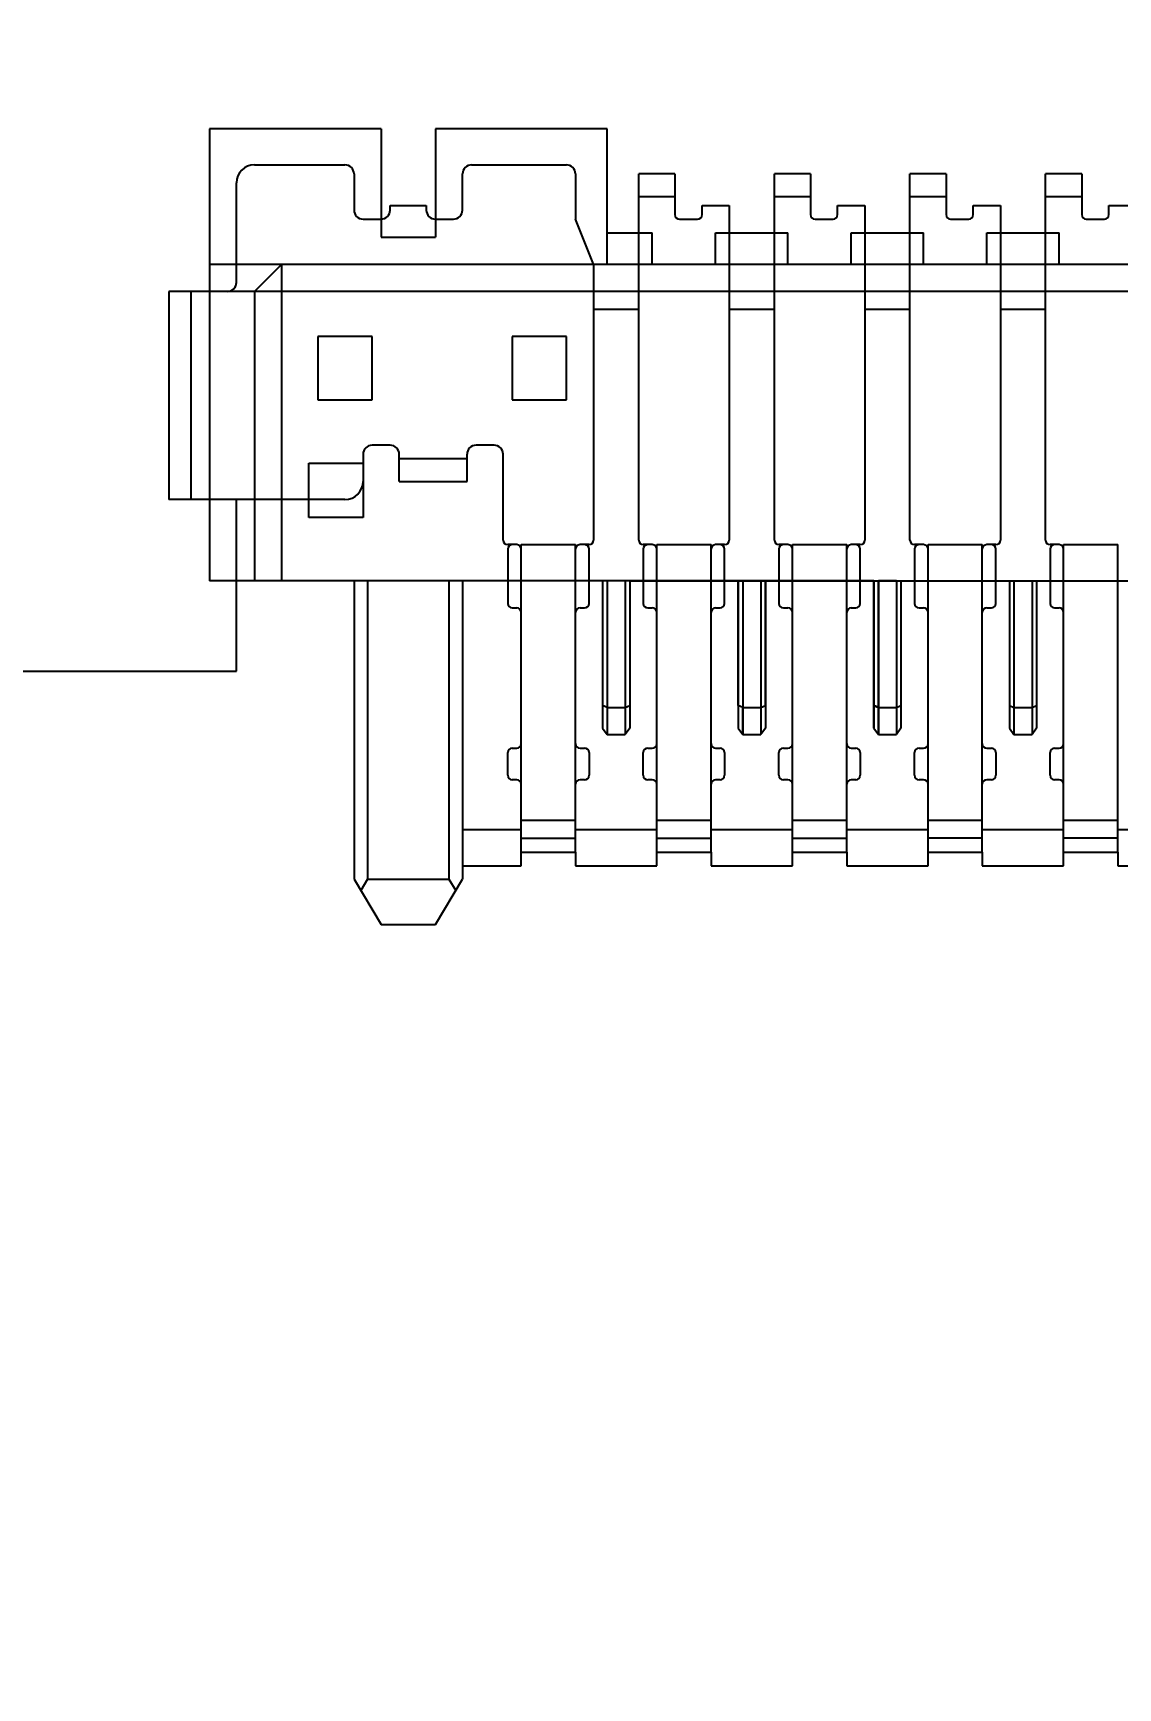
# Model space of a CAD drawing. Header units: millimetres. Extents: x 1391 to 3509, y 340 to 1753.
# Drawn here: x 2304.38 to 2316.38, y 1190.76 to 1209.06 of the extents above; entities that cross this region are included whole.
import ezdxf

# ---------------------------------------------------------------- set-up
doc = ezdxf.new("R2010")
doc.units = ezdxf.units.MM
doc.header["$LTSCALE"] = 46.255
doc.header["$PDMODE"] = 3
doc.header["$PDSIZE"] = 0.3125
doc.layers.get('0').update_dxf_attribs({"linetype": 'CONTINUOUS'})
doc.layers.get('Defpoints').update_dxf_attribs({"linetype": 'CONTINUOUS'})
doc.styles.get("Standard").update_dxf_attribs({"font": 'simfang.ttf'})
doc.dimstyles.new('DIMSTYLE_1', dxfattribs={"dimtxt": 5, "dimasz": 5, "dimexe": 0.18, "dimexo": 0.0625, "dimgap": 0.09, "dimtad": 1, "dimdec": 1, "dimdsep": 46, "dimtxsty": 'Standard', "dimblk": '_FILLED', "dimcen": 0.09, "dimclrt": 5, "dimadec": 0, "dimazin": 0, "dimtp": 0.5, "dimtm": 0.5, "dimtfac": 1, "dimtdec": 1, "dimtofl": 0, "dimtmove": 0, "dimatfit": 3, "dimldrblk": '_FILLED', "dimfxl": 1, "dimtolj": 1, "dimarcsym": 0})

# ---------------------------------------------------------------- blocks, each defined once
blk = doc.blocks.new('_FILLED')
at = {"color": 0, "linetype": 'ByBlock'}
blk.add_solid([(0, 0), (-1, 0.2), (-1, -0.2)], dxfattribs=at)
blk = doc.blocks.new('*D140')
at = {"color": 0, "lineweight": -2, "transparency": 16777216}
for p, q in [((3278.607, 1256.442), (3330.254, 1256.442)), ((3330.074, 1137.502), (3330.074, 1251.442)), ((2229.889, 1132.502), (3330.254, 1132.502))]:
    blk.add_line(p, q, dxfattribs=at)
at = {"layer": 'Defpoints', "color": 0, "transparency": 16777216}
for p in [(3278.545, 1256.442), (3330.074, 1256.442), (2229.826, 1132.502)]:
    blk.add_point(p, dxfattribs=at)
at = {"color": 0, "lineweight": -2, "transparency": 16777216, "xscale": 5, "yscale": 5, "zscale": 5}
for p, rotation in [((3330.074, 1256.442), 90), ((3330.074, 1132.502), 270)]:
    blk.add_blockref('_FILLED', p, dxfattribs=dict(at, rotation=rotation))
at = {"color": 5, "transparency": 16777216, "insert": (3327.441, 1194.472), "char_height": 5, "attachment_point": 5, "rotation": 90}
blk.add_mtext('\\A1;123.9', dxfattribs=at)
blk = doc.blocks.new('*D141')
at = {"color": 0, "lineweight": -2, "transparency": 16777216}
for p, q in [((3278.685, 1256.442), (3360.55, 1256.442)), ((3360.37, 1060.502), (3360.37, 1251.442)), ((2229.889, 1055.502), (3360.55, 1055.502))]:
    blk.add_line(p, q, dxfattribs=at)
at = {"layer": 'Defpoints', "color": 0, "transparency": 16777216}
for p in [(3278.622, 1256.442), (3360.37, 1256.442), (2229.826, 1055.502)]:
    blk.add_point(p, dxfattribs=at)
at = {"color": 0, "lineweight": -2, "transparency": 16777216, "xscale": 5, "yscale": 5, "zscale": 5}
for p, rotation in [((3360.37, 1256.442), 90), ((3360.37, 1055.502), 270)]:
    blk.add_blockref('_FILLED', p, dxfattribs=dict(at, rotation=rotation))
at = {"color": 5, "transparency": 16777216, "insert": (3357.737, 1155.972), "char_height": 5, "attachment_point": 5, "rotation": 90}
blk.add_mtext('\\A1;200.9', dxfattribs=at)
blk = doc.blocks.new('*D142')
at = {"color": 0, "lineweight": -2, "transparency": 16777216}
for p, q in [((3278.607, 1256.442), (3385.536, 1256.442)), ((3385.356, 983.502), (3385.356, 1251.442)), ((2229.889, 978.502), (3385.536, 978.502))]:
    blk.add_line(p, q, dxfattribs=at)
at = {"layer": 'Defpoints', "color": 0, "transparency": 16777216}
for p in [(3278.545, 1256.442), (3385.356, 1256.442), (2229.826, 978.502)]:
    blk.add_point(p, dxfattribs=at)
at = {"color": 0, "lineweight": -2, "transparency": 16777216, "xscale": 5, "yscale": 5, "zscale": 5}
for p, rotation in [((3385.356, 1256.442), 90), ((3385.356, 978.502), 270)]:
    blk.add_blockref('_FILLED', p, dxfattribs=dict(at, rotation=rotation))
at = {"color": 5, "transparency": 16777216, "insert": (3382.723, 1117.472), "char_height": 5, "attachment_point": 5, "rotation": 90}
blk.add_mtext('\\A1;277.9', dxfattribs=at)
blk = doc.blocks.new('*D143')
at = {"color": 0, "lineweight": -2, "transparency": 16777216}
for p, q in [((3278.607, 1256.442), (3408.151, 1256.442)), ((3407.971, 906.502), (3407.971, 1251.442)), ((2229.889, 901.502), (3408.151, 901.502))]:
    blk.add_line(p, q, dxfattribs=at)
at = {"layer": 'Defpoints', "color": 0, "transparency": 16777216}
for p in [(3278.545, 1256.442), (3407.971, 1256.442), (2229.826, 901.502)]:
    blk.add_point(p, dxfattribs=at)
at = {"color": 0, "lineweight": -2, "transparency": 16777216, "xscale": 5, "yscale": 5, "zscale": 5}
for p, rotation in [((3407.971, 1256.442), 90), ((3407.971, 901.502), 270)]:
    blk.add_blockref('_FILLED', p, dxfattribs=dict(at, rotation=rotation))
at = {"color": 5, "transparency": 16777216, "insert": (3405.338, 1078.972), "char_height": 5, "attachment_point": 5, "rotation": 90}
blk.add_mtext('\\A1;354.9', dxfattribs=at)
blk = doc.blocks.new('*D144')
at = {"color": 0, "lineweight": -2, "transparency": 16777216}
for p, q in [((3278.608, 1256.442), (3452.45, 1256.442)), ((3452.27, 829.502), (3452.27, 1251.442)), ((2229.889, 824.502), (3452.45, 824.502))]:
    blk.add_line(p, q, dxfattribs=at)
at = {"layer": 'Defpoints', "color": 0, "transparency": 16777216}
for p in [(3278.545, 1256.442), (3452.27, 1256.442), (2229.826, 824.502)]:
    blk.add_point(p, dxfattribs=at)
at = {"color": 0, "lineweight": -2, "transparency": 16777216, "xscale": 5, "yscale": 5, "zscale": 5}
for p, rotation in [((3452.27, 1256.442), 90), ((3452.27, 824.502), 270)]:
    blk.add_blockref('_FILLED', p, dxfattribs=dict(at, rotation=rotation))
at = {"color": 5, "transparency": 16777216, "insert": (3449.637, 1040.472), "char_height": 5, "attachment_point": 5, "rotation": 90}
blk.add_mtext('\\A1;431.9', dxfattribs=at)
blk = doc.blocks.new('*D145')
at = {"color": 0, "lineweight": -2, "transparency": 16777216}
for p, q in [((3278.608, 1256.442), (3476.976, 1256.442)), ((3476.796, 752.502), (3476.796, 1251.442)), ((2229.889, 747.502), (3476.976, 747.502))]:
    blk.add_line(p, q, dxfattribs=at)
at = {"layer": 'Defpoints', "color": 0, "transparency": 16777216}
for p in [(3278.545, 1256.442), (3476.796, 1256.442), (2229.826, 747.502)]:
    blk.add_point(p, dxfattribs=at)
at = {"color": 0, "lineweight": -2, "transparency": 16777216, "xscale": 5, "yscale": 5, "zscale": 5}
for p, rotation in [((3476.796, 1256.442), 90), ((3476.796, 747.502), 270)]:
    blk.add_blockref('_FILLED', p, dxfattribs=dict(at, rotation=rotation))
at = {"color": 5, "transparency": 16777216, "insert": (3474.163, 1001.972), "char_height": 5, "attachment_point": 5, "rotation": 90}
blk.add_mtext('\\A1;508.9', dxfattribs=at)
blk = doc.blocks.new('*D146')
at = {"color": 0, "lineweight": -2, "transparency": 16777216}
for p, q in [((2229.889, 1256.442), (3508.647, 1256.442)), ((3508.467, 675.502), (3508.467, 1251.442)), ((2229.889, 670.502), (3508.647, 670.502))]:
    blk.add_line(p, q, dxfattribs=at)
at = {"layer": 'Defpoints', "color": 0, "transparency": 16777216}
for p in [(2229.826, 1256.442), (3508.467, 1256.442), (2229.826, 670.502)]:
    blk.add_point(p, dxfattribs=at)
at = {"color": 0, "lineweight": -2, "transparency": 16777216, "xscale": 5, "yscale": 5, "zscale": 5}
for p, rotation in [((3508.467, 1256.442), 90), ((3508.467, 670.502), 270)]:
    blk.add_blockref('_FILLED', p, dxfattribs=dict(at, rotation=rotation))
at = {"color": 5, "transparency": 16777216, "insert": (3505.834, 963.472), "char_height": 5, "attachment_point": 5, "rotation": 90}
blk.add_mtext('\\A1;585.9', dxfattribs=at)
blk = doc.blocks.new('*D160')
at = {"color": 0, "lineweight": -2, "transparency": 16777216}
for p, q in [((2268.081, 670.564), (2268.081, 1710.806)), ((3280.976, 670.564), (3280.976, 1710.806)), ((2273.081, 1710.626), (3275.976, 1710.626))]:
    blk.add_line(p, q, dxfattribs=at)
at = {"layer": 'Defpoints', "color": 0, "transparency": 16777216}
for p in [(3280.976, 1710.626), (2268.081, 670.502), (3280.976, 670.502)]:
    blk.add_point(p, dxfattribs=at)
at = {"color": 0, "lineweight": -2, "transparency": 16777216, "xscale": 5, "yscale": 5, "zscale": 5, "rotation": 180}
blk.add_blockref('_FILLED', (2268.081, 1710.626), dxfattribs=at)
at = {"color": 0, "lineweight": -2, "transparency": 16777216, "xscale": 5, "yscale": 5, "zscale": 5}
blk.add_blockref('_FILLED', (3280.976, 1710.626), dxfattribs=at)
at = {"color": 5, "transparency": 16777216, "insert": (2774.529, 1713.259), "char_height": 5, "attachment_point": 5}
blk.add_mtext('\\A1;1012.9', dxfattribs=at)
blk = doc.blocks.new('*D161')
at = {"color": 0, "lineweight": -2, "transparency": 16777216}
for p, q in [((2229.826, 670.564), (2229.826, 1746.94)), ((3280.976, 670.564), (3280.976, 1746.94)), ((2234.826, 1746.76), (3275.976, 1746.76))]:
    blk.add_line(p, q, dxfattribs=at)
at = {"layer": 'Defpoints', "color": 0, "transparency": 16777216}
for p in [(3280.976, 1746.76), (2229.826, 670.502), (3280.976, 670.502)]:
    blk.add_point(p, dxfattribs=at)
at = {"color": 0, "lineweight": -2, "transparency": 16777216, "xscale": 5, "yscale": 5, "zscale": 5, "rotation": 180}
blk.add_blockref('_FILLED', (2229.826, 1746.76), dxfattribs=at)
at = {"color": 0, "lineweight": -2, "transparency": 16777216, "xscale": 5, "yscale": 5, "zscale": 5}
blk.add_blockref('_FILLED', (3280.976, 1746.76), dxfattribs=at)
at = {"color": 5, "transparency": 16777216, "insert": (2755.401, 1749.393), "char_height": 5, "attachment_point": 5}
blk.add_mtext('\\A1;1051.2', dxfattribs=at)
blk = doc.blocks.new('*D174')
at = {"color": 0, "lineweight": -2, "transparency": 16777216}
for p, q in [((3116.764, 1256.442), (1396.341, 1256.442)), ((1396.521, 668.242), (1396.521, 1251.442)), ((3116.764, 663.242), (1396.341, 663.242))]:
    blk.add_line(p, q, dxfattribs=at)
at = {"layer": 'Defpoints', "color": 0, "transparency": 16777216}
for p in [(1396.521, 1256.442), (3116.826, 1256.442), (3116.826, 663.242)]:
    blk.add_point(p, dxfattribs=at)
at = {"color": 0, "lineweight": -2, "transparency": 16777216, "xscale": 5, "yscale": 5, "zscale": 5}
for p, rotation in [((1396.521, 1256.442), 90), ((1396.521, 663.242), 270)]:
    blk.add_blockref('_FILLED', p, dxfattribs=dict(at, rotation=rotation))
at = {"color": 5, "transparency": 16777216, "insert": (1393.888, 1004.218), "char_height": 5, "attachment_point": 5, "rotation": 90}
blk.add_mtext('\\A1;593.2', dxfattribs=at)
blk = doc.blocks.new('*D176')
at = {"color": 0, "lineweight": -2, "transparency": 16777216}
for p, q in [((2844.764, 1256.442), (1597.897, 1256.442)), ((1598.077, 738.354), (1598.077, 1251.442)), ((2844.764, 733.354), (1597.897, 733.354))]:
    blk.add_line(p, q, dxfattribs=at)
at = {"layer": 'Defpoints', "color": 0, "transparency": 16777216}
for p in [(1598.077, 1256.442), (2844.826, 1256.442), (2844.826, 733.354)]:
    blk.add_point(p, dxfattribs=at)
at = {"color": 0, "lineweight": -2, "transparency": 16777216, "xscale": 5, "yscale": 5, "zscale": 5}
for p, rotation in [((1598.077, 1256.442), 90), ((1598.077, 733.354), 270)]:
    blk.add_blockref('_FILLED', p, dxfattribs=dict(at, rotation=rotation))
at = {"color": 5, "transparency": 16777216, "insert": (1595.444, 994.898), "char_height": 5, "attachment_point": 5, "rotation": 90}
blk.add_mtext('\\A1;523.1', dxfattribs=at)
blk = doc.blocks.new('*D177')
at = {"color": 0, "lineweight": -2, "transparency": 16777216}
for p, q in [((2467.283, 1256.442), (1525.642, 1256.442)), ((1525.822, 714.647), (1525.822, 1251.442)), ((2467.283, 709.647), (1525.642, 709.647))]:
    blk.add_line(p, q, dxfattribs=at)
at = {"layer": 'Defpoints', "color": 0, "transparency": 16777216}
for p in [(1525.822, 1256.442), (2467.345, 1256.442), (2467.345, 709.647)]:
    blk.add_point(p, dxfattribs=at)
at = {"color": 0, "lineweight": -2, "transparency": 16777216, "xscale": 5, "yscale": 5, "zscale": 5}
for p, rotation in [((1525.822, 1256.442), 90), ((1525.822, 709.647), 270)]:
    blk.add_blockref('_FILLED', p, dxfattribs=dict(at, rotation=rotation))
at = {"color": 5, "transparency": 16777216, "insert": (1523.19, 983.045), "char_height": 5, "attachment_point": 5, "rotation": 90}
blk.add_mtext('\\A1;546.8', dxfattribs=at)
blk = doc.blocks.new('*D178')
at = {"color": 0, "lineweight": -2, "transparency": 16777216}
for p, q in [((2467.22, 1256.442), (1661.924, 1256.442)), ((1662.104, 735.377), (1662.104, 1251.442)), ((2467.283, 730.377), (1661.924, 730.377))]:
    blk.add_line(p, q, dxfattribs=at)
at = {"layer": 'Defpoints', "color": 0, "transparency": 16777216}
for p in [(1662.104, 1256.442), (2467.283, 1256.442), (2467.345, 730.377)]:
    blk.add_point(p, dxfattribs=at)
at = {"color": 0, "lineweight": -2, "transparency": 16777216, "xscale": 5, "yscale": 5, "zscale": 5}
for p, rotation in [((1662.104, 1256.442), 90), ((1662.104, 730.377), 270)]:
    blk.add_blockref('_FILLED', p, dxfattribs=dict(at, rotation=rotation))
at = {"color": 5, "transparency": 16777216, "insert": (1659.472, 993.41), "char_height": 5, "attachment_point": 5, "rotation": 90}
blk.add_mtext('\\A1;526.1', dxfattribs=at)
blk = doc.blocks.new('*D179')
at = {"color": 0, "lineweight": -2, "transparency": 16777216}
for p, q in [((2467.283, 1256.442), (1720.526, 1256.442)), ((1720.706, 751.089), (1720.706, 1251.442)), ((2467.283, 746.089), (1720.526, 746.089))]:
    blk.add_line(p, q, dxfattribs=at)
at = {"layer": 'Defpoints', "color": 0, "transparency": 16777216}
for p in [(1720.706, 1256.442), (2467.345, 1256.442), (2467.345, 746.089)]:
    blk.add_point(p, dxfattribs=at)
at = {"color": 0, "lineweight": -2, "transparency": 16777216, "xscale": 5, "yscale": 5, "zscale": 5}
for p, rotation in [((1720.706, 1256.442), 90), ((1720.706, 746.089), 270)]:
    blk.add_blockref('_FILLED', p, dxfattribs=dict(at, rotation=rotation))
at = {"color": 5, "transparency": 16777216, "insert": (1718.073, 1001.265), "char_height": 5, "attachment_point": 5, "rotation": 90}
blk.add_mtext('\\A1;510.4', dxfattribs=at)
blk = doc.blocks.new('*D180')
at = {"color": 0, "lineweight": -2, "transparency": 16777216}
for p, q in [((2844.701, 1256.442), (1782.383, 1256.442)), ((1782.563, 785.553), (1782.563, 1251.442)), ((2844.764, 780.553), (1782.383, 780.553))]:
    blk.add_line(p, q, dxfattribs=at)
at = {"layer": 'Defpoints', "color": 0, "transparency": 16777216}
for p in [(1782.563, 1256.442), (2844.764, 1256.442), (2844.826, 780.553)]:
    blk.add_point(p, dxfattribs=at)
at = {"color": 0, "lineweight": -2, "transparency": 16777216, "xscale": 5, "yscale": 5, "zscale": 5}
for p, rotation in [((1782.563, 1256.442), 90), ((1782.563, 780.553), 270)]:
    blk.add_blockref('_FILLED', p, dxfattribs=dict(at, rotation=rotation))
at = {"color": 5, "transparency": 16777216, "insert": (1779.93, 1018.498), "char_height": 5, "attachment_point": 5, "rotation": 90}
blk.add_mtext('\\A1;475.9', dxfattribs=at)
blk = doc.blocks.new('*D181')
at = {"color": 0, "lineweight": -2, "transparency": 16777216}
for p, q in [((2597.23, 1256.442), (1849.183, 1256.442)), ((1849.363, 855.002), (1849.363, 1251.442)), ((2597.23, 850.002), (1849.183, 850.002))]:
    blk.add_line(p, q, dxfattribs=at)
at = {"layer": 'Defpoints', "color": 0, "transparency": 16777216}
for p in [(1849.363, 1256.442), (2597.293, 1256.442), (2597.293, 850.002)]:
    blk.add_point(p, dxfattribs=at)
at = {"color": 0, "lineweight": -2, "transparency": 16777216, "xscale": 5, "yscale": 5, "zscale": 5}
for p, rotation in [((1849.363, 1256.442), 90), ((1849.363, 850.002), 270)]:
    blk.add_blockref('_FILLED', p, dxfattribs=dict(at, rotation=rotation))
at = {"color": 5, "transparency": 16777216, "insert": (1846.731, 1053.222), "char_height": 5, "attachment_point": 5, "rotation": 90}
blk.add_mtext('\\A1;406.4', dxfattribs=at)
blk = doc.blocks.new('*D182')
at = {"color": 0, "lineweight": -2, "transparency": 16777216}
for p, q in [((2597.23, 1256.442), (1893.866, 1256.442)), ((1894.046, 881.002), (1894.046, 1251.442)), ((2597.23, 876.002), (1893.866, 876.002))]:
    blk.add_line(p, q, dxfattribs=at)
at = {"layer": 'Defpoints', "color": 0, "transparency": 16777216}
for p in [(1894.046, 1256.442), (2597.293, 1256.442), (2597.293, 876.002)]:
    blk.add_point(p, dxfattribs=at)
at = {"color": 0, "lineweight": -2, "transparency": 16777216, "xscale": 5, "yscale": 5, "zscale": 5}
for p, rotation in [((1894.046, 1256.442), 90), ((1894.046, 876.002), 270)]:
    blk.add_blockref('_FILLED', p, dxfattribs=dict(at, rotation=rotation))
at = {"color": 5, "transparency": 16777216, "insert": (1891.414, 1066.222), "char_height": 5, "attachment_point": 5, "rotation": 90}
blk.add_mtext('\\A1;380.4', dxfattribs=at)
blk = doc.blocks.new('*D183')
at = {"color": 0, "lineweight": -2, "transparency": 16777216}
for p, q in [((2844.639, 1256.442), (1941.258, 1256.442)), ((1941.438, 915.495), (1941.438, 1251.442)), ((2844.764, 910.495), (1941.258, 910.495))]:
    blk.add_line(p, q, dxfattribs=at)
at = {"layer": 'Defpoints', "color": 0, "transparency": 16777216}
for p in [(1941.438, 1256.442), (2844.701, 1256.442), (2844.826, 910.495)]:
    blk.add_point(p, dxfattribs=at)
at = {"color": 0, "lineweight": -2, "transparency": 16777216, "xscale": 5, "yscale": 5, "zscale": 5}
for p, rotation in [((1941.438, 1256.442), 90), ((1941.438, 910.495), 270)]:
    blk.add_blockref('_FILLED', p, dxfattribs=dict(at, rotation=rotation))
at = {"color": 5, "transparency": 16777216, "insert": (1938.805, 1083.469), "char_height": 5, "attachment_point": 5, "rotation": 90}
blk.add_mtext('\\A1;345.9', dxfattribs=at)
blk = doc.blocks.new('*D184')
at = {"color": 0, "lineweight": -2, "transparency": 16777216}
for p, q in [((2597.168, 1256.442), (1986.618, 1256.442)), ((1986.798, 934.382), (1986.798, 1251.442)), ((3121.764, 929.382), (1986.618, 929.382))]:
    blk.add_line(p, q, dxfattribs=at)
at = {"layer": 'Defpoints', "color": 0, "transparency": 16777216}
for p in [(1986.798, 1256.442), (2597.23, 1256.442), (3121.826, 929.382)]:
    blk.add_point(p, dxfattribs=at)
at = {"color": 0, "lineweight": -2, "transparency": 16777216, "xscale": 5, "yscale": 5, "zscale": 5}
for p, rotation in [((1986.798, 1256.442), 90), ((1986.798, 929.382), 270)]:
    blk.add_blockref('_FILLED', p, dxfattribs=dict(at, rotation=rotation))
at = {"color": 5, "transparency": 16777216, "insert": (1984.165, 1092.912), "char_height": 5, "attachment_point": 5, "rotation": 90}
blk.add_mtext('\\A1;327.1', dxfattribs=at)
blk = doc.blocks.new('*D185')
at = {"color": 0, "lineweight": -2, "transparency": 16777216}
for p, q in [((2844.576, 1256.442), (2033.238, 1256.442)), ((2033.418, 974.927), (2033.418, 1251.442)), ((2844.764, 969.927), (2033.238, 969.927))]:
    blk.add_line(p, q, dxfattribs=at)
at = {"layer": 'Defpoints', "color": 0, "transparency": 16777216}
for p in [(2033.418, 1256.442), (2844.639, 1256.442), (2844.826, 969.927)]:
    blk.add_point(p, dxfattribs=at)
at = {"color": 0, "lineweight": -2, "transparency": 16777216, "xscale": 5, "yscale": 5, "zscale": 5}
for p, rotation in [((2033.418, 1256.442), 90), ((2033.418, 969.927), 270)]:
    blk.add_blockref('_FILLED', p, dxfattribs=dict(at, rotation=rotation))
at = {"color": 5, "transparency": 16777216, "insert": (2030.785, 1113.184), "char_height": 5, "attachment_point": 5, "rotation": 90}
blk.add_mtext('\\A1;286.5', dxfattribs=at)
blk = doc.blocks.new('*D186')
at = {"color": 0, "lineweight": -2, "transparency": 16777216}
for p, q in [((2467.283, 1256.442), (2102.477, 1256.442)), ((2102.657, 1035.002), (2102.657, 1251.442)), ((2467.283, 1030.002), (2102.477, 1030.002))]:
    blk.add_line(p, q, dxfattribs=at)
at = {"layer": 'Defpoints', "color": 0, "transparency": 16777216}
for p in [(2102.657, 1256.442), (2467.345, 1256.442), (2467.345, 1030.002)]:
    blk.add_point(p, dxfattribs=at)
at = {"color": 0, "lineweight": -2, "transparency": 16777216, "xscale": 5, "yscale": 5, "zscale": 5}
for p, rotation in [((2102.657, 1256.442), 90), ((2102.657, 1030.002), 270)]:
    blk.add_blockref('_FILLED', p, dxfattribs=dict(at, rotation=rotation))
at = {"color": 5, "transparency": 16777216, "insert": (2100.024, 1143.222), "char_height": 5, "attachment_point": 5, "rotation": 90}
blk.add_mtext('\\A1;226.4', dxfattribs=at)
blk = doc.blocks.new('*D188')
at = {"color": 0, "lineweight": -2, "transparency": 16777216}
for p, q in [((2846.764, 1256.442), (1459.362, 1256.442)), ((1459.542, 684.238), (1459.542, 1251.442)), ((2844.764, 679.238), (1459.362, 679.238))]:
    blk.add_line(p, q, dxfattribs=at)
at = {"layer": 'Defpoints', "color": 0, "transparency": 16777216}
for p in [(1459.542, 1256.442), (2846.826, 1256.442), (2844.826, 679.238)]:
    blk.add_point(p, dxfattribs=at)
at = {"color": 0, "lineweight": -2, "transparency": 16777216, "xscale": 5, "yscale": 5, "zscale": 5}
for p, rotation in [((1459.542, 1256.442), 90), ((1459.542, 679.238), 270)]:
    blk.add_blockref('_FILLED', p, dxfattribs=dict(at, rotation=rotation))
at = {"color": 5, "transparency": 16777216, "insert": (1456.909, 967.84), "char_height": 5, "attachment_point": 5, "rotation": 90}
blk.add_mtext('\\A1;577.2', dxfattribs=at)
blk = doc.blocks.new('*D189')
at = {"color": 0, "lineweight": -2, "transparency": 16777216}
for p, q in [((2467.283, 1256.442), (2068.789, 1256.442)), ((2068.969, 1009.002), (2068.969, 1251.442)), ((2467.283, 1004.002), (2068.789, 1004.002))]:
    blk.add_line(p, q, dxfattribs=at)
at = {"layer": 'Defpoints', "color": 0, "transparency": 16777216}
for p in [(2068.969, 1256.442), (2467.345, 1256.442), (2467.345, 1004.002)]:
    blk.add_point(p, dxfattribs=at)
at = {"color": 0, "lineweight": -2, "transparency": 16777216, "xscale": 5, "yscale": 5, "zscale": 5}
for p, rotation in [((2068.969, 1256.442), 90), ((2068.969, 1004.002), 270)]:
    blk.add_blockref('_FILLED', p, dxfattribs=dict(at, rotation=rotation))
at = {"color": 5, "transparency": 16777216, "insert": (2066.337, 1130.222), "char_height": 5, "attachment_point": 5, "rotation": 90}
blk.add_mtext('\\A1;252.4', dxfattribs=at)

msp = doc.modelspace()

# ---------------------------------------------------------------- linework, layer by layer
at = {"color": 3, "linetype": 'Continuous'}
for p, q in [((2306.326, 1208.002), (2306.326, 1203.002)), ((2308.226, 1208.002), (2306.326, 1208.002)), ((2308.226, 1208.002), (2308.226, 1206.802)), ((2308.826, 1208.002), (2308.826, 1206.802)), ((2310.726, 1208.002), (2308.826, 1208.002)), ((2310.726, 1206.502), (2310.726, 1208.002)), ((2306.826, 1207.602), (2307.826, 1207.602)), ((2309.226, 1207.602), (2310.276, 1207.602)), ((2306.626, 1206.302), (2306.626, 1207.402)), ((2307.926, 1207.502), (2307.926, 1207.102)), ((2309.126, 1207.102), (2309.126, 1207.502)), ((2310.376, 1207.502), (2310.376, 1207.002)), ((2311.076, 1203.452), (2311.076, 1207.502)), ((2311.076, 1203.452), (2311.076, 1207.502)), ((2311.476, 1207.502), (2311.076, 1207.502)), ((2311.476, 1207.502), (2311.076, 1207.502)), ((2311.476, 1207.502), (2311.476, 1207.052)), ((2311.476, 1207.502), (2311.476, 1207.052)), ((2312.576, 1203.452), (2312.576, 1207.502)), ((2312.576, 1203.452), (2312.576, 1207.502)), ((2312.976, 1207.502), (2312.576, 1207.502)), ((2312.976, 1207.502), (2312.576, 1207.502)), ((2312.976, 1207.502), (2312.976, 1207.052)), ((2312.976, 1207.502), (2312.976, 1207.052)), ((2314.076, 1203.452), (2314.076, 1207.502)), ((2314.476, 1207.502), (2314.076, 1207.502)), ((2314.476, 1207.502), (2314.476, 1207.052)), ((2315.576, 1203.452), (2315.576, 1207.502)), ((2315.976, 1207.502), (2315.576, 1207.502)), ((2315.976, 1207.502), (2315.976, 1207.052)), ((2311.076, 1207.252), (2311.476, 1207.252)), ((2311.076, 1207.252), (2311.476, 1207.252)), ((2312.576, 1207.252), (2312.976, 1207.252)), ((2312.576, 1207.252), (2312.976, 1207.252)), ((2314.076, 1207.252), (2314.476, 1207.252)), ((2315.576, 1207.252), (2315.976, 1207.252)), ((2308.026, 1207.002), (2308.226, 1207.002)), ((2308.326, 1207.102), (2308.326, 1207.152)), ((2308.326, 1207.152), (2308.726, 1207.152)), ((2308.726, 1207.152), (2308.726, 1207.102)), ((2308.826, 1207.002), (2309.026, 1207.002)), ((2310.576, 1206.502), (2310.376, 1207.002)), ((2311.526, 1207.002), (2311.726, 1207.002)), ((2311.526, 1207.002), (2311.726, 1207.002)), ((2311.776, 1207.052), (2311.776, 1207.152)), ((2311.776, 1207.052), (2311.776, 1207.152)), ((2311.776, 1207.152), (2312.076, 1207.152)), ((2311.776, 1207.152), (2312.076, 1207.152)), ((2312.076, 1207.152), (2312.076, 1203.452)), ((2312.076, 1207.152), (2312.076, 1203.452)), ((2313.026, 1207.002), (2313.226, 1207.002)), ((2313.026, 1207.002), (2313.226, 1207.002)), ((2313.276, 1207.052), (2313.276, 1207.152)), ((2313.276, 1207.052), (2313.276, 1207.152)), ((2313.276, 1207.152), (2313.576, 1207.152)), ((2313.276, 1207.152), (2313.576, 1207.152)), ((2313.576, 1207.152), (2313.576, 1203.452)), ((2313.576, 1207.152), (2313.576, 1203.452)), ((2314.526, 1207.002), (2314.726, 1207.002)), ((2314.776, 1207.052), (2314.776, 1207.152)), ((2314.776, 1207.152), (2315.076, 1207.152)), ((2315.076, 1207.152), (2315.076, 1203.452)), ((2316.026, 1207.002), (2316.226, 1207.002)), ((2316.276, 1207.052), (2316.276, 1207.152)), ((2316.276, 1207.152), (2316.576, 1207.152)), ((2310.726, 1206.852), (2311.226, 1206.852)), ((2311.226, 1206.502), (2311.226, 1206.852)), ((2311.926, 1206.502), (2311.926, 1206.852)), ((2311.926, 1206.502), (2311.926, 1206.852)), ((2311.926, 1206.852), (2312.726, 1206.852)), ((2311.926, 1206.852), (2312.726, 1206.852)), ((2312.726, 1206.502), (2312.726, 1206.852)), ((2312.726, 1206.502), (2312.726, 1206.852)), ((2313.426, 1206.502), (2313.426, 1206.852)), ((2313.426, 1206.502), (2313.426, 1206.852)), ((2313.426, 1206.852), (2314.226, 1206.852)), ((2313.426, 1206.852), (2314.226, 1206.852)), ((2314.226, 1206.502), (2314.226, 1206.852)), ((2314.226, 1206.502), (2314.226, 1206.852)), ((2314.926, 1206.502), (2314.926, 1206.852)), ((2314.926, 1206.852), (2315.726, 1206.852)), ((2315.726, 1206.502), (2315.726, 1206.852)), ((2308.226, 1206.802), (2308.826, 1206.802)), ((2306.326, 1206.502), (2327.326, 1206.502)), ((2307.126, 1206.502), (2306.826, 1206.202)), ((2307.126, 1203.002), (2307.126, 1206.502)), ((2310.576, 1206.502), (2310.576, 1203.452)), ((2305.876, 1206.202), (2305.876, 1203.902)), ((2306.526, 1206.202), (2305.876, 1206.202)), ((2306.126, 1203.902), (2306.126, 1206.202)), ((2327.326, 1206.202), (2306.326, 1206.202)), ((2306.826, 1206.202), (2306.826, 1203.002)), ((2311.076, 1206.002), (2310.576, 1206.002)), ((2312.576, 1206.002), (2312.076, 1206.002)), ((2312.576, 1206.002), (2312.076, 1206.002)), ((2314.076, 1206.002), (2313.576, 1206.002)), ((2314.076, 1206.002), (2313.576, 1206.002)), ((2315.576, 1206.002), (2315.076, 1206.002)), ((2307.526, 1205.702), (2307.526, 1205.002)), ((2308.126, 1205.702), (2307.526, 1205.702)), ((2308.126, 1205.002), (2308.126, 1205.702)), ((2309.676, 1205.702), (2309.676, 1205.002)), ((2310.276, 1205.702), (2309.676, 1205.702)), ((2310.276, 1205.002), (2310.276, 1205.702)), ((2307.526, 1205.002), (2308.126, 1205.002)), ((2309.676, 1205.002), (2310.276, 1205.002)), ((2308.326, 1204.502), (2308.126, 1204.502)), ((2309.476, 1204.502), (2309.276, 1204.502)), ((2307.426, 1203.702), (2307.426, 1204.302)), ((2307.426, 1204.302), (2308.026, 1204.302)), ((2308.026, 1204.402), (2308.026, 1204.102)), ((2308.426, 1204.102), (2308.426, 1204.402)), ((2309.176, 1204.352), (2308.426, 1204.352)), ((2309.176, 1204.102), (2309.176, 1204.402)), ((2309.576, 1203.452), (2309.576, 1204.402)), ((2308.026, 1204.102), (2308.026, 1203.702)), ((2308.426, 1204.102), (2309.176, 1204.102)), ((2307.826, 1203.902), (2305.876, 1203.902)), ((2306.626, 1202.002), (2306.626, 1203.902)), ((2308.026, 1203.702), (2307.426, 1203.702)), ((2309.726, 1203.402), (2309.626, 1203.402)), ((2309.626, 1203.352), (2309.626, 1202.752)), ((2309.776, 1203.352), (2309.776, 1203.402)), ((2309.776, 1203.402), (2310.376, 1203.402)), ((2309.776, 1201.202), (2309.776, 1203.352)), ((2310.376, 1203.352), (2310.376, 1203.402)), ((2310.376, 1201.202), (2310.376, 1203.352)), ((2310.526, 1203.402), (2310.426, 1203.402)), ((2310.526, 1202.752), (2310.526, 1203.352)), ((2311.226, 1203.402), (2311.126, 1203.402)), ((2311.226, 1203.402), (2311.126, 1203.402)), ((2311.126, 1203.352), (2311.126, 1202.752)), ((2311.126, 1203.352), (2311.126, 1202.752)), ((2311.276, 1203.352), (2311.276, 1203.402)), ((2311.276, 1203.352), (2311.276, 1203.402)), ((2311.276, 1203.402), (2311.876, 1203.402)), ((2311.276, 1203.402), (2311.876, 1203.402)), ((2311.276, 1201.202), (2311.276, 1203.352)), ((2311.276, 1201.202), (2311.276, 1203.352)), ((2311.876, 1203.352), (2311.876, 1203.402)), ((2311.876, 1203.352), (2311.876, 1203.402)), ((2311.876, 1201.202), (2311.876, 1203.352)), ((2311.876, 1201.202), (2311.876, 1203.352)), ((2312.026, 1203.402), (2311.926, 1203.402)), ((2312.026, 1203.402), (2311.926, 1203.402)), ((2312.026, 1202.752), (2312.026, 1203.352)), ((2312.026, 1202.752), (2312.026, 1203.352)), ((2312.726, 1203.402), (2312.626, 1203.402)), ((2312.726, 1203.402), (2312.626, 1203.402)), ((2312.626, 1203.352), (2312.626, 1202.752)), ((2312.626, 1203.352), (2312.626, 1202.752)), ((2312.776, 1203.352), (2312.776, 1203.402)), ((2312.776, 1203.352), (2312.776, 1203.402)), ((2312.776, 1203.402), (2313.376, 1203.402)), ((2312.776, 1203.402), (2313.376, 1203.402)), ((2312.776, 1201.202), (2312.776, 1203.352)), ((2312.776, 1201.202), (2312.776, 1203.352)), ((2313.376, 1203.352), (2313.376, 1203.402)), ((2313.376, 1203.352), (2313.376, 1203.402)), ((2313.376, 1201.202), (2313.376, 1203.352)), ((2313.376, 1201.202), (2313.376, 1203.352)), ((2313.526, 1203.402), (2313.426, 1203.402)), ((2313.526, 1203.402), (2313.426, 1203.402)), ((2313.526, 1202.752), (2313.526, 1203.352)), ((2313.526, 1202.752), (2313.526, 1203.352)), ((2314.226, 1203.402), (2314.126, 1203.402)), ((2314.126, 1203.352), (2314.126, 1202.752)), ((2314.276, 1203.352), (2314.276, 1203.402)), ((2314.276, 1203.402), (2314.876, 1203.402)), ((2314.276, 1201.202), (2314.276, 1203.352)), ((2314.876, 1203.352), (2314.876, 1203.402)), ((2314.876, 1201.202), (2314.876, 1203.352)), ((2315.026, 1203.402), (2314.926, 1203.402)), ((2315.026, 1202.752), (2315.026, 1203.352)), ((2315.726, 1203.402), (2315.626, 1203.402)), ((2315.626, 1203.352), (2315.626, 1202.752)), ((2315.776, 1203.352), (2315.776, 1203.402)), ((2315.776, 1203.402), (2316.376, 1203.402)), ((2315.776, 1201.202), (2315.776, 1203.352)), ((2316.376, 1203.352), (2316.376, 1203.402)), ((2316.376, 1201.202), (2316.376, 1203.352)), ((2312.426, 1203.002), (2306.326, 1203.002)), ((2307.926, 1203.002), (2307.926, 1199.702)), ((2308.076, 1203.002), (2308.076, 1199.702)), ((2308.976, 1203.002), (2308.976, 1199.702)), ((2309.126, 1203.002), (2309.126, 1199.702)), ((2310.676, 1203.002), (2310.676, 1201.373)), ((2310.726, 1203.002), (2310.726, 1201.302)), ((2310.926, 1203.002), (2310.926, 1201.302)), ((2310.976, 1203.002), (2310.976, 1201.373)), ((2310.976, 1203.002), (2327.326, 1203.002)), ((2312.176, 1201.623), (2312.176, 1203.002)), ((2312.176, 1203.002), (2312.176, 1201.373)), ((2312.226, 1203.002), (2312.226, 1201.602)), ((2312.226, 1203.002), (2312.226, 1201.302)), ((2312.426, 1203.002), (2312.426, 1201.602)), ((2312.426, 1203.002), (2312.426, 1201.302)), ((2312.476, 1203.002), (2312.426, 1203.002)), ((2312.476, 1201.623), (2312.476, 1203.002)), ((2312.476, 1203.002), (2312.476, 1201.373)), ((2313.676, 1203.002), (2312.476, 1203.002)), ((2313.676, 1201.373), (2313.676, 1203.002)), ((2313.676, 1203.002), (2313.676, 1201.373)), ((2313.676, 1203.002), (2313.726, 1203.002)), ((2313.726, 1201.302), (2313.726, 1203.002)), ((2313.726, 1203.002), (2313.726, 1201.302)), ((2313.926, 1203.002), (2313.726, 1203.002)), ((2313.926, 1203.002), (2313.926, 1201.602)), ((2313.926, 1203.002), (2313.926, 1201.302)), ((2313.926, 1203.002), (2313.976, 1203.002)), ((2313.976, 1203.002), (2313.976, 1201.623)), ((2313.976, 1203.002), (2313.976, 1201.373)), ((2315.176, 1203.002), (2315.176, 1201.373)), ((2315.226, 1203.002), (2315.226, 1201.302)), ((2315.426, 1203.002), (2315.426, 1201.302)), ((2315.476, 1203.002), (2315.476, 1201.373)), ((2309.676, 1202.702), (2309.726, 1202.702)), ((2310.426, 1202.702), (2310.476, 1202.702)), ((2311.176, 1202.702), (2311.226, 1202.702)), ((2311.176, 1202.702), (2311.226, 1202.702)), ((2311.926, 1202.702), (2311.976, 1202.702)), ((2311.926, 1202.702), (2311.976, 1202.702)), ((2312.676, 1202.702), (2312.726, 1202.702)), ((2312.676, 1202.702), (2312.726, 1202.702)), ((2313.426, 1202.702), (2313.476, 1202.702)), ((2313.426, 1202.702), (2313.476, 1202.702)), ((2314.176, 1202.702), (2314.226, 1202.702)), ((2314.926, 1202.702), (2314.976, 1202.702)), ((2315.676, 1202.702), (2315.726, 1202.702)), ((2197.326, 1202.002), (2306.626, 1202.002)), ((2310.726, 1201.602), (2310.676, 1201.623)), ((2310.726, 1201.602), (2310.926, 1201.602)), ((2310.926, 1201.602), (2310.976, 1201.623)), ((2312.176, 1201.623), (2312.176, 1201.373)), ((2312.226, 1201.602), (2312.176, 1201.623)), ((2312.226, 1201.602), (2312.176, 1201.623)), ((2312.226, 1201.302), (2312.226, 1201.602)), ((2312.226, 1201.602), (2312.426, 1201.602)), ((2312.226, 1201.602), (2312.426, 1201.602)), ((2312.426, 1201.602), (2312.476, 1201.623)), ((2312.426, 1201.602), (2312.476, 1201.623)), ((2312.426, 1201.602), (2312.426, 1201.302)), ((2312.476, 1201.623), (2312.476, 1201.373)), ((2313.726, 1201.602), (2313.676, 1201.623)), ((2313.676, 1201.623), (2313.726, 1201.602)), ((2313.726, 1201.602), (2313.926, 1201.602)), ((2313.726, 1201.602), (2313.926, 1201.602)), ((2313.926, 1201.602), (2313.976, 1201.623)), ((2313.926, 1201.602), (2313.976, 1201.623)), ((2313.926, 1201.602), (2313.926, 1201.302)), ((2313.976, 1201.623), (2313.976, 1201.373)), ((2315.176, 1201.623), (2315.226, 1201.602)), ((2315.226, 1201.602), (2315.426, 1201.602)), ((2315.426, 1201.602), (2315.476, 1201.623)), ((2310.676, 1201.373), (2310.726, 1201.302)), ((2310.976, 1201.373), (2310.926, 1201.302)), ((2312.176, 1201.373), (2312.226, 1201.302)), ((2312.176, 1201.373), (2312.226, 1201.302)), ((2312.476, 1201.373), (2312.426, 1201.302)), ((2312.476, 1201.373), (2312.426, 1201.302)), ((2313.676, 1201.373), (2313.726, 1201.302)), ((2313.676, 1201.373), (2313.726, 1201.302)), ((2313.976, 1201.373), (2313.926, 1201.302)), ((2313.976, 1201.373), (2313.926, 1201.302)), ((2315.176, 1201.373), (2315.226, 1201.302)), ((2315.476, 1201.373), (2315.426, 1201.302)), ((2309.676, 1201.152), (2309.726, 1201.152)), ((2309.776, 1200.752), (2309.776, 1201.202)), ((2310.376, 1200.752), (2310.376, 1201.202)), ((2310.426, 1201.152), (2310.476, 1201.152)), ((2310.726, 1201.302), (2310.926, 1201.302)), ((2311.176, 1201.152), (2311.226, 1201.152)), ((2311.176, 1201.152), (2311.226, 1201.152)), ((2311.276, 1200.752), (2311.276, 1201.202)), ((2311.276, 1200.752), (2311.276, 1201.202)), ((2311.876, 1200.752), (2311.876, 1201.202)), ((2311.876, 1200.752), (2311.876, 1201.202)), ((2311.926, 1201.152), (2311.976, 1201.152)), ((2311.926, 1201.152), (2311.976, 1201.152)), ((2312.226, 1201.302), (2312.426, 1201.302)), ((2312.226, 1201.302), (2312.426, 1201.302)), ((2312.676, 1201.152), (2312.726, 1201.152)), ((2312.676, 1201.152), (2312.726, 1201.152)), ((2312.776, 1200.752), (2312.776, 1201.202)), ((2312.776, 1200.752), (2312.776, 1201.202)), ((2313.376, 1200.752), (2313.376, 1201.202)), ((2313.376, 1200.752), (2313.376, 1201.202)), ((2313.426, 1201.152), (2313.476, 1201.152)), ((2313.426, 1201.152), (2313.476, 1201.152)), ((2313.726, 1201.302), (2313.926, 1201.302)), ((2313.726, 1201.302), (2313.926, 1201.302)), ((2314.176, 1201.152), (2314.226, 1201.152)), ((2314.276, 1200.752), (2314.276, 1201.202)), ((2314.876, 1200.752), (2314.876, 1201.202)), ((2314.926, 1201.152), (2314.976, 1201.152)), ((2315.226, 1201.302), (2315.426, 1201.302)), ((2315.676, 1201.152), (2315.726, 1201.152)), ((2315.776, 1200.752), (2315.776, 1201.202)), ((2316.376, 1200.752), (2316.376, 1201.202)), ((2309.626, 1200.852), (2309.626, 1201.102)), ((2310.526, 1201.102), (2310.526, 1200.852)), ((2311.126, 1200.852), (2311.126, 1201.102)), ((2311.126, 1200.852), (2311.126, 1201.102)), ((2312.026, 1201.102), (2312.026, 1200.852)), ((2312.026, 1201.102), (2312.026, 1200.852)), ((2312.626, 1200.852), (2312.626, 1201.102)), ((2312.626, 1200.852), (2312.626, 1201.102)), ((2313.526, 1201.102), (2313.526, 1200.852)), ((2313.526, 1201.102), (2313.526, 1200.852)), ((2314.126, 1200.852), (2314.126, 1201.102)), ((2315.026, 1201.102), (2315.026, 1200.852)), ((2315.626, 1200.852), (2315.626, 1201.102)), ((2309.726, 1200.802), (2309.676, 1200.802)), ((2310.476, 1200.802), (2310.426, 1200.802)), ((2311.226, 1200.802), (2311.176, 1200.802)), ((2311.226, 1200.802), (2311.176, 1200.802)), ((2311.976, 1200.802), (2311.926, 1200.802)), ((2311.976, 1200.802), (2311.926, 1200.802)), ((2312.726, 1200.802), (2312.676, 1200.802)), ((2312.726, 1200.802), (2312.676, 1200.802)), ((2313.476, 1200.802), (2313.426, 1200.802)), ((2313.476, 1200.802), (2313.426, 1200.802)), ((2314.226, 1200.802), (2314.176, 1200.802)), ((2314.976, 1200.802), (2314.926, 1200.802)), ((2315.726, 1200.802), (2315.676, 1200.802)), ((2309.776, 1200.002), (2309.776, 1200.752)), ((2310.376, 1200.002), (2310.376, 1200.752)), ((2311.276, 1200.002), (2311.276, 1200.752)), ((2311.276, 1200.002), (2311.276, 1200.752)), ((2311.876, 1200.002), (2311.876, 1200.752)), ((2311.876, 1200.002), (2311.876, 1200.752)), ((2312.776, 1200.002), (2312.776, 1200.752)), ((2312.776, 1200.002), (2312.776, 1200.752)), ((2313.376, 1200.002), (2313.376, 1200.752)), ((2313.376, 1200.002), (2313.376, 1200.752)), ((2314.276, 1200.002), (2314.276, 1200.752)), ((2314.876, 1200.002), (2314.876, 1200.752)), ((2315.776, 1200.002), (2315.776, 1200.752)), ((2316.376, 1200.002), (2316.376, 1200.752)), ((2309.126, 1200.252), (2309.776, 1200.252)), ((2310.376, 1200.352), (2309.776, 1200.352)), ((2310.376, 1200.252), (2311.276, 1200.252)), ((2311.876, 1200.352), (2311.276, 1200.352)), ((2311.876, 1200.352), (2311.276, 1200.352)), ((2311.876, 1200.252), (2312.776, 1200.252)), ((2311.876, 1200.252), (2312.776, 1200.252)), ((2313.376, 1200.352), (2312.776, 1200.352)), ((2313.376, 1200.352), (2312.776, 1200.352)), ((2313.376, 1200.252), (2314.276, 1200.252)), ((2313.376, 1200.252), (2314.276, 1200.252)), ((2314.876, 1200.352), (2314.276, 1200.352)), ((2314.876, 1200.252), (2315.776, 1200.252)), ((2316.376, 1200.352), (2315.776, 1200.352)), ((2316.376, 1200.252), (2317.276, 1200.252)), ((2309.776, 1200.157), (2310.376, 1200.157)), ((2311.276, 1200.157), (2311.876, 1200.157)), ((2311.276, 1200.157), (2311.876, 1200.157)), ((2312.776, 1200.157), (2313.376, 1200.157)), ((2312.776, 1200.157), (2313.376, 1200.157)), ((2314.876, 1200.157), (2314.276, 1200.157)), ((2316.376, 1200.157), (2315.776, 1200.157)), ((2309.776, 1199.852), (2309.776, 1200.002)), ((2309.776, 1200.002), (2310.376, 1200.002)), ((2310.376, 1200.002), (2310.376, 1199.852)), ((2311.276, 1199.852), (2311.276, 1200.002)), ((2311.276, 1199.852), (2311.276, 1200.002)), ((2311.276, 1200.002), (2311.876, 1200.002)), ((2311.276, 1200.002), (2311.876, 1200.002)), ((2311.876, 1200.002), (2311.876, 1199.852)), ((2311.876, 1200.002), (2311.876, 1199.852)), ((2312.776, 1199.852), (2312.776, 1200.002)), ((2312.776, 1199.852), (2312.776, 1200.002)), ((2312.776, 1200.002), (2313.376, 1200.002)), ((2312.776, 1200.002), (2313.376, 1200.002)), ((2313.376, 1200.002), (2313.376, 1199.852)), ((2313.376, 1200.002), (2313.376, 1199.852)), ((2314.276, 1199.852), (2314.276, 1200.002)), ((2314.276, 1200.002), (2314.876, 1200.002)), ((2314.876, 1200.002), (2314.876, 1199.852)), ((2315.776, 1199.852), (2315.776, 1200.002)), ((2315.776, 1200.002), (2316.376, 1200.002)), ((2316.376, 1200.002), (2316.376, 1199.852)), ((2307.926, 1199.702), (2308.226, 1199.202)), ((2308.076, 1199.702), (2308.001, 1199.577)), ((2308.076, 1199.702), (2308.976, 1199.702)), ((2308.826, 1199.202), (2309.126, 1199.702)), ((2308.976, 1199.702), (2309.051, 1199.577)), ((2309.126, 1199.852), (2309.776, 1199.852)), ((2310.376, 1199.852), (2311.276, 1199.852)), ((2311.876, 1199.852), (2312.776, 1199.852)), ((2311.876, 1199.852), (2312.776, 1199.852)), ((2313.376, 1199.852), (2314.276, 1199.852)), ((2313.376, 1199.852), (2314.276, 1199.852)), ((2314.876, 1199.852), (2315.776, 1199.852)), ((2316.376, 1199.852), (2317.276, 1199.852)), ((2308.226, 1199.202), (2308.826, 1199.202))]:
    msp.add_line(p, q, dxfattribs=at)
for centre, radius, start, end in [((2306.826, 1207.402), 0.2, 90, 180), ((2307.826, 1207.502), 0.1, 0, 90), ((2309.226, 1207.502), 0.1, 90, 180), ((2310.276, 1207.502), 0.1, 0, 90), ((2308.026, 1207.102), 0.1, 180, 270), ((2308.226, 1207.102), 0.1, 270, 0), ((2308.826, 1207.102), 0.1, 180, 270), ((2309.026, 1207.102), 0.1, 270, 0), ((2311.526, 1207.052), 0.05, 180, 270), ((2311.526, 1207.052), 0.05, 180, 270), ((2311.726, 1207.052), 0.05, 270, 0), ((2311.726, 1207.052), 0.05, 270, 0), ((2313.026, 1207.052), 0.05, 180, 270), ((2313.026, 1207.052), 0.05, 180, 270), ((2313.226, 1207.052), 0.05, 270, 0), ((2313.226, 1207.052), 0.05, 270, 0), ((2314.526, 1207.052), 0.05, 180, 270), ((2314.726, 1207.052), 0.05, 270, 0), ((2316.026, 1207.052), 0.05, 180, 270), ((2316.226, 1207.052), 0.05, 270, 0), ((2306.526, 1206.302), 0.1, 270, 0), ((2308.126, 1204.402), 0.1, 90, 180), ((2308.326, 1204.402), 0.1, 0, 90), ((2309.276, 1204.402), 0.1, 90, 180), ((2309.476, 1204.402), 0.1, 0, 90), ((2307.826, 1204.102), 0.2, 270, 0), ((2309.626, 1203.452), 0.05, 180, 270), ((2309.676, 1203.352), 0.05, 90, 180), ((2309.726, 1203.352), 0.05, 0, 90), ((2310.426, 1203.352), 0.05, 90, 180), ((2310.476, 1203.352), 0.05, 0, 90), ((2310.526, 1203.452), 0.05, 270, 0), ((2311.126, 1203.452), 0.05, 180, 270), ((2311.126, 1203.452), 0.05, 180, 270), ((2311.176, 1203.352), 0.05, 90, 180), ((2311.176, 1203.352), 0.05, 90, 180), ((2311.226, 1203.352), 0.05, 0, 90), ((2311.226, 1203.352), 0.05, 0, 90), ((2311.926, 1203.352), 0.05, 90, 180), ((2311.926, 1203.352), 0.05, 90, 180), ((2311.976, 1203.352), 0.05, 0, 90), ((2311.976, 1203.352), 0.05, 0, 90), ((2312.026, 1203.452), 0.05, 270, 0), ((2312.026, 1203.452), 0.05, 270, 0), ((2312.626, 1203.452), 0.05, 180, 270), ((2312.626, 1203.452), 0.05, 180, 270), ((2312.676, 1203.352), 0.05, 90, 180), ((2312.676, 1203.352), 0.05, 90, 180), ((2312.726, 1203.352), 0.05, 0, 90), ((2312.726, 1203.352), 0.05, 0, 90), ((2313.426, 1203.352), 0.05, 90, 180), ((2313.426, 1203.352), 0.05, 90, 180), ((2313.476, 1203.352), 0.05, 0, 90), ((2313.476, 1203.352), 0.05, 0, 90), ((2313.526, 1203.452), 0.05, 270, 0), ((2313.526, 1203.452), 0.05, 270, 0), ((2314.126, 1203.452), 0.05, 180, 270), ((2314.176, 1203.352), 0.05, 90, 180), ((2314.226, 1203.352), 0.05, 0, 90), ((2314.926, 1203.352), 0.05, 90, 180), ((2314.976, 1203.352), 0.05, 0, 90), ((2315.026, 1203.452), 0.05, 270, 0), ((2315.626, 1203.452), 0.05, 180, 270), ((2315.676, 1203.352), 0.05, 90, 180), ((2315.726, 1203.352), 0.05, 0, 90), ((2309.676, 1202.752), 0.05, 180, 270), ((2309.726, 1202.652), 0.05, 0, 90), ((2310.426, 1202.652), 0.05, 90, 180), ((2310.476, 1202.752), 0.05, 270, 0), ((2311.176, 1202.752), 0.05, 180, 270), ((2311.176, 1202.752), 0.05, 180, 270), ((2311.226, 1202.652), 0.05, 0, 90), ((2311.226, 1202.652), 0.05, 0, 90), ((2311.926, 1202.652), 0.05, 90, 180), ((2311.926, 1202.652), 0.05, 90, 180), ((2311.976, 1202.752), 0.05, 270, 0), ((2311.976, 1202.752), 0.05, 270, 0), ((2312.676, 1202.752), 0.05, 180, 270), ((2312.676, 1202.752), 0.05, 180, 270), ((2312.726, 1202.652), 0.05, 0, 90), ((2312.726, 1202.652), 0.05, 0, 90), ((2313.426, 1202.652), 0.05, 90, 180), ((2313.426, 1202.652), 0.05, 90, 180), ((2313.476, 1202.752), 0.05, 270, 0), ((2313.476, 1202.752), 0.05, 270, 0), ((2314.176, 1202.752), 0.05, 180, 270), ((2314.226, 1202.652), 0.05, 0, 90), ((2314.926, 1202.652), 0.05, 90, 180), ((2314.976, 1202.752), 0.05, 270, 0), ((2315.676, 1202.752), 0.05, 180, 270), ((2315.726, 1202.652), 0.05, 0, 90), ((2309.676, 1201.102), 0.05, 90, 180), ((2309.726, 1201.202), 0.05, 270, 0), ((2310.426, 1201.202), 0.05, 180, 270), ((2310.476, 1201.102), 0.05, 0, 90), ((2311.176, 1201.102), 0.05, 90, 180), ((2311.176, 1201.102), 0.05, 90, 180), ((2311.226, 1201.202), 0.05, 270, 0), ((2311.226, 1201.202), 0.05, 270, 0), ((2311.926, 1201.202), 0.05, 180, 270), ((2311.926, 1201.202), 0.05, 180, 270), ((2311.976, 1201.102), 0.05, 0, 90), ((2311.976, 1201.102), 0.05, 0, 90), ((2312.676, 1201.102), 0.05, 90, 180), ((2312.676, 1201.102), 0.05, 90, 180), ((2312.726, 1201.202), 0.05, 270, 0), ((2312.726, 1201.202), 0.05, 270, 0), ((2313.426, 1201.202), 0.05, 180, 270), ((2313.426, 1201.202), 0.05, 180, 270), ((2313.476, 1201.102), 0.05, 0, 90), ((2313.476, 1201.102), 0.05, 0, 90), ((2314.176, 1201.102), 0.05, 90, 180), ((2314.226, 1201.202), 0.05, 270, 0), ((2314.926, 1201.202), 0.05, 180, 270), ((2314.976, 1201.102), 0.05, 0, 90), ((2315.676, 1201.102), 0.05, 90, 180), ((2315.726, 1201.202), 0.05, 270, 0), ((2309.676, 1200.852), 0.05, 180, 270), ((2309.726, 1200.752), 0.05, 0, 90), ((2310.426, 1200.752), 0.05, 90, 180), ((2310.476, 1200.852), 0.05, 270, 0), ((2311.176, 1200.852), 0.05, 180, 270), ((2311.176, 1200.852), 0.05, 180, 270), ((2311.226, 1200.752), 0.05, 0, 90), ((2311.226, 1200.752), 0.05, 0, 90), ((2311.926, 1200.752), 0.05, 90, 180), ((2311.926, 1200.752), 0.05, 90, 180), ((2311.976, 1200.852), 0.05, 270, 0), ((2311.976, 1200.852), 0.05, 270, 0), ((2312.676, 1200.852), 0.05, 180, 270), ((2312.676, 1200.852), 0.05, 180, 270), ((2312.726, 1200.752), 0.05, 0, 90), ((2312.726, 1200.752), 0.05, 0, 90), ((2313.426, 1200.752), 0.05, 90, 180), ((2313.426, 1200.752), 0.05, 90, 180), ((2313.476, 1200.852), 0.05, 270, 0), ((2313.476, 1200.852), 0.05, 270, 0), ((2314.176, 1200.852), 0.05, 180, 270), ((2314.226, 1200.752), 0.05, 0, 90), ((2314.926, 1200.752), 0.05, 90, 180), ((2314.976, 1200.852), 0.05, 270, 0), ((2315.676, 1200.852), 0.05, 180, 270), ((2315.726, 1200.752), 0.05, 0, 90)]:
    msp.add_arc(centre, radius, start, end, dxfattribs=at)

# ---------------------------------------------------------------- dimensions: what is measured, and where the dimension line sits
at = {"color": 2}
for base, p1, p2, picture, middle in [((3280.976116305, 1746.76045146), (2229.826116305, 670.501995579), (3280.976116305, 670.501995579), '*D161', (2755.401116305, 1749.393308603)), ((3280.976, 1710.626), (2268.081, 670.502), (3280.976, 670.502), '*D160', (2774.529, 1713.259))]:
    dim = msp.add_linear_dim(base=base, p1=p1, p2=p2, dimstyle='DIMSTYLE_1', dxfattribs=at)
    dim.commit()
    dim.dimension.update_dxf_attribs({"geometry": picture, "text_midpoint": middle})
for base, p1, p2, picture, middle in [((1396.521, 1256.442), (3116.826, 663.242), (3116.826, 1256.442), '*D174', (1396.521, 1004.218)), ((1459.542, 1256.442), (2844.826, 679.238), (2846.826, 1256.442), '*D188', (1459.542, 967.84)), ((1525.822, 1256.442), (2467.345, 709.647), (2467.345, 1256.442), '*D177', (1525.822, 983.045)), ((1598.077, 1256.442), (2844.826, 733.354), (2844.826, 1256.442), '*D176', (1598.077, 994.898)), ((1662.104, 1256.442), (2467.345, 730.377), (2467.283, 1256.442), '*D178', (1662.104, 993.41)), ((1720.706, 1256.442), (2467.345, 746.089), (2467.345, 1256.442), '*D179', (1720.706, 1001.265)), ((1782.563, 1256.442), (2844.826, 780.553), (2844.764, 1256.442), '*D180', (1782.563, 1018.498)), ((1849.363, 1256.442), (2597.293, 850.002), (2597.293, 1256.442), '*D181', (1849.363, 1053.222)), ((1894.046, 1256.442), (2597.293, 876.002), (2597.293, 1256.442), '*D182', (1894.046, 1066.222)), ((1941.438, 1256.442), (2844.826, 910.495), (2844.701, 1256.442), '*D183', (1941.438, 1083.469)), ((1986.798, 1256.442), (3121.826, 929.382), (2597.23, 1256.442), '*D184', (1986.798, 1092.912)), ((3330.074, 1256.442), (2229.826, 1132.502), (3278.545, 1256.442), '*D140', (3330.074, 1194.472)), ((3360.37, 1256.442), (2229.826, 1055.502), (3278.622, 1256.442), '*D141', (3360.37, 1155.972))]:
    dim = msp.add_linear_dim(base=base, p1=p1, p2=p2, angle=90, dimstyle='DIMSTYLE_1', dxfattribs=at)
    dim.commit()
    dim.dimension.update_dxf_attribs({"geometry": picture, "text_midpoint": middle, "dimtype": 160})
for base, p1, p2, picture, middle in [((2033.418, 1256.442), (2844.826, 969.927), (2844.639, 1256.442), '*D185', (2030.785, 1113.184)), ((2068.969, 1256.442), (2467.345, 1004.002), (2467.345, 1256.442), '*D189', (2066.337, 1130.222)), ((2102.657, 1256.442), (2467.345, 1030.002), (2467.345, 1256.442), '*D186', (2100.024, 1143.222)), ((3385.356, 1256.442), (2229.826, 978.502), (3278.545, 1256.442), '*D142', (3382.723, 1117.472)), ((3407.971, 1256.442), (2229.826, 901.502), (3278.545, 1256.442), '*D143', (3405.338, 1078.972)), ((3452.27, 1256.442), (2229.826, 824.502), (3278.545, 1256.442), '*D144', (3449.637, 1040.472)), ((3476.796, 1256.442), (2229.826, 747.502), (3278.545, 1256.442), '*D145', (3474.163, 1001.972)), ((3508.467, 1256.442), (2229.826, 670.502), (2229.826, 1256.442), '*D146', (3505.834, 963.472))]:
    dim = msp.add_linear_dim(base=base, p1=p1, p2=p2, angle=90, dimstyle='DIMSTYLE_1', dxfattribs=at)
    dim.commit()
    dim.dimension.update_dxf_attribs({"geometry": picture, "text_midpoint": middle})

doc.saveas('drawing.dxf')
